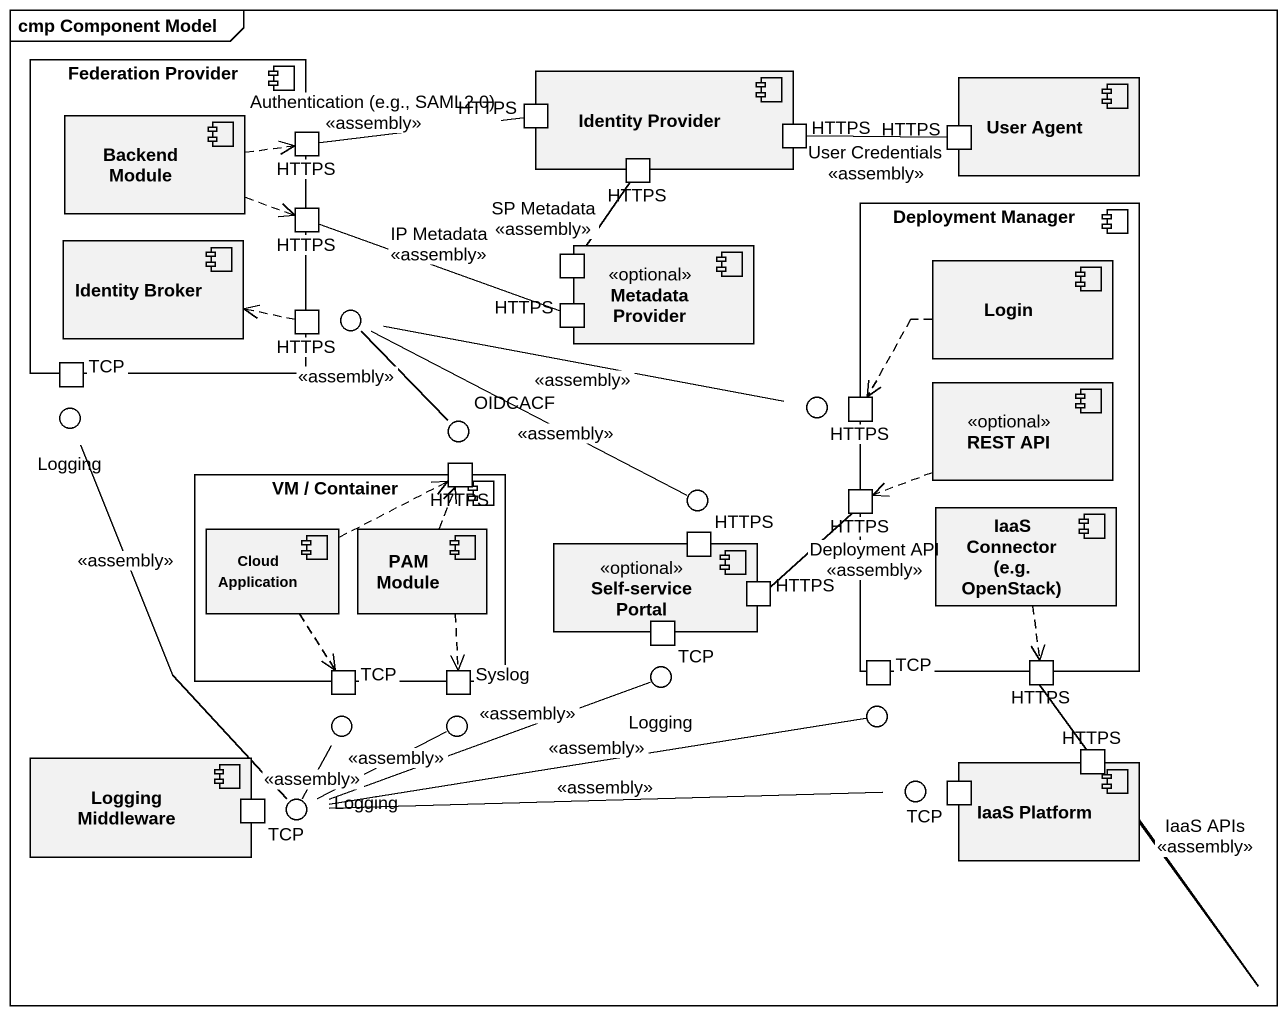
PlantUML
@startuml
mainframe cmp Component Model
component "Federation Provider" as Federation_Provider {
  component "Backend Module" as Backend_Module
  port HTTPS
  port "HTTPS" as HTTPS_6
  component "Identity Broker" as Identity_Broker
  port "HTTPS" as HTTPS_7
  port TCP
}
component "Identity Provider" as Identity_Provider {
  port "HTTPS" as HTTPS_2
  port "HTTPS" as HTTPS_3
  port "HTTPS" as HTTPS_4
}
component "User Agent" as User_Agent {
  port "HTTPS" as HTTPS_5
}
component "Deployment Manager" as Deployment_Manager {
  component Login
  component "REST API" as REST_API <<optional>>
  port "HTTPS" as HTTPS_9
  port "HTTPS" as HTTPS_12
  component "IaaS Connector (e.g. OpenStack)" as IaaS_Connector_e_g_OpenStack
  port "TCP" as TCP_4
  port "HTTPS" as HTTPS_14
}
() " " as lollipop1
component "Metadata Provider" as Metadata_Provider <<optional>> {
  port "HTTPS" as HTTPS_8
  port " " as port1
}
() Logging
() OIDCACF
() " " as lollipop2
component "VM / Container" as VM_Container {
  component "Cloud Application" as Cloud_Application
  component "PAM Module" as PAM_Module
  port "HTTPS" as HTTPS_10
  port "TCP" as TCP_2
  port Syslog
}
() " " as lollipop3
component "Self-service Portal" as Self_service_Portal <<optional>> {
  port "HTTPS" as HTTPS_11
  port "HTTPS" as HTTPS_13
  port "TCP" as TCP_3
}
() "Logging" as Logging_2
() " " as lollipop4
component "Logging Middleware" as Logging_Middleware {
  port "TCP" as TCP_5
}
() " " as lollipop5
() " " as lollipop6
() "Logging" as Logging_3
() " " as lollipop7
component "IaaS Platform" as IaaS_Platform {
  port "HTTPS" as HTTPS_15
  port "TCP" as TCP_6
}
Backend_Module .right.> HTTPS
Backend_Module .right.> HTTPS_6
HTTPS -right- HTTPS_2 : Authentication (e.g., SAML2.0)\n<<assembly>>
HTTPS_3 -- port1 : SP Metadata\n<<assembly>>
HTTPS_4 -right- HTTPS_5 : User Credentials\n<<assembly>>
HTTPS_6 -right- HTTPS_8 : IP Metadata\n<<assembly>>
HTTPS_7 .left.> Identity_Broker
Login ..> HTTPS_9
Logging -- Logging_3 : <<assembly>>
REST_API .left.> HTTPS_12
OIDCACF -up- lollipop1 : <<assembly>>
lollipop2 -left- lollipop1 : <<assembly>>
Cloud_Application .right.> HTTPS_10
Cloud_Application ..> TCP_2
PAM_Module .up.> HTTPS_10
PAM_Module ..> Syslog
lollipop3 -left- lollipop1 : <<assembly>>
IaaS_Connector_e_g_OpenStack ..> HTTPS_14
HTTPS_13 -up- HTTPS_12 : Deployment API\n<<assembly>>
Logging_2 -left- Logging_3 : <<assembly>>
lollipop4 -left- Logging_3 : <<assembly>>
HTTPS_14 -- HTTPS_15 : IaaS APIs\n<<assembly>>
lollipop5 -- Logging_3 : <<assembly>>
lollipop6 -left- Logging_3 : <<assembly>>
lollipop7 -left- Logging_3 : <<assembly>>
@enduml
